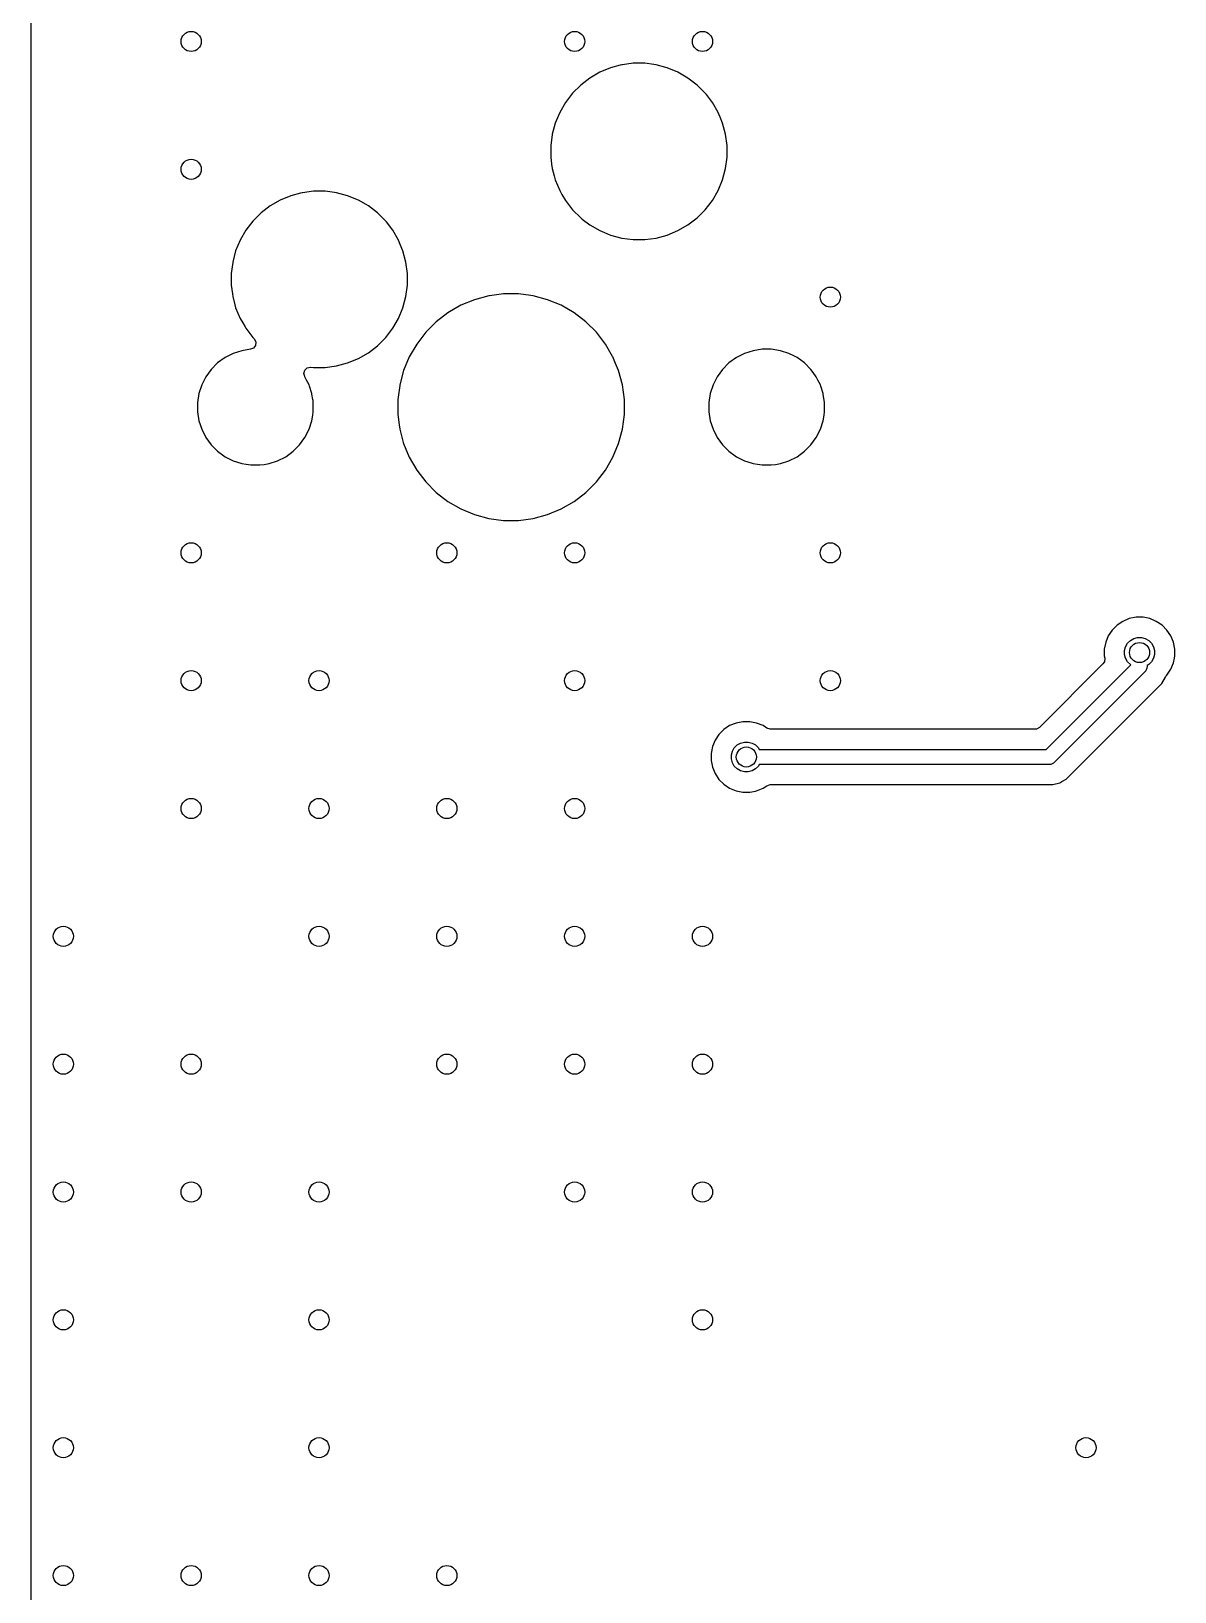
# Model space of a CAD drawing. Extents: x 2.6 to 14.2, y -9.4 to -3.8.
# Drawn here: x 2.558 to 3.453, y -8.243 to -7.022 of the extents above; entities that cross this region are included whole.
import ezdxf

# ---------------------------------------------------------------- set-up
doc = ezdxf.new("R2010")
doc.units = 0
doc.header["$MEASUREMENT"] = 0
doc.layers.add('BLACK', color=7, linetype='CONTINUOUS')

msp = doc.modelspace()

# ---------------------------------------------------------------- linework, layer by layer
at = {"layer": 'BLACK', "linetype": 'CONTINUOUS'}
for p, q in [((2.5581, -7.112), (2.5581, -6.9344)), ((3.0029, -7.0546), (2.9951, -7.0591)), ((3.0112, -7.0512), (3.0029, -7.0546)), ((3.0029, -7.0546), (3.0029, -7.0546)), ((3.0188, -7.0491), (3.0112, -7.0512)), ((3.02, -7.0488), (3.0188, -7.0491)), ((3.0205, -7.0487), (3.02, -7.0488)), ((3.0289, -7.0476), (3.0205, -7.0487)), ((3.038, -7.0476), (3.0289, -7.0476)), ((3.0289, -7.0476), (3.0289, -7.0476)), ((3.0452, -7.0486), (3.038, -7.0476)), ((3.038, -7.0476), (3.038, -7.0476)), ((3.0469, -7.0488), (3.0452, -7.0486)), ((3.0544, -7.0508), (3.0469, -7.0488)), ((3.0556, -7.0512), (3.0544, -7.0508)), ((3.064, -7.0546), (3.0556, -7.0512)), ((3.0718, -7.0591), (3.064, -7.0546)), ((3.064, -7.0546), (3.064, -7.0546)), ((2.9879, -7.0646), (2.9815, -7.071)), ((2.9951, -7.0591), (2.9879, -7.0646)), ((3.079, -7.0646), (3.0718, -7.0591)), ((3.0854, -7.071), (3.079, -7.0646)), ((3.079, -7.0646), (3.079, -7.0646)), ((2.976, -7.0782), (2.9715, -7.086)), ((2.9815, -7.071), (2.976, -7.0782)), ((3.0862, -7.0721), (3.0854, -7.071)), ((3.0854, -7.071), (3.0854, -7.071)), ((3.0854, -7.071), (3.0854, -7.071)), ((3.0909, -7.0782), (3.0862, -7.0721)), ((3.0954, -7.086), (3.0909, -7.0782)), ((3.0909, -7.0782), (3.0909, -7.0782)), ((3.0909, -7.0782), (3.0909, -7.0782)), ((2.9715, -7.086), (2.9687, -7.0927)), ((2.9715, -7.086), (2.9715, -7.086)), ((3.0969, -7.0896), (3.0954, -7.086)), ((3.0954, -7.086), (3.0954, -7.086)), ((3.0954, -7.086), (3.0954, -7.086)), ((3.0988, -7.0944), (3.0969, -7.0896)), ((2.9657, -7.1034), (2.9645, -7.112)), ((2.968, -7.0944), (2.9657, -7.1031)), ((2.9657, -7.1031), (2.9657, -7.1034)), ((2.9687, -7.0927), (2.968, -7.0944)), ((3.1012, -7.1031), (3.0988, -7.0944)), ((3.1024, -7.112), (3.1012, -7.1031)), ((2.5581, -7.313), (2.5581, -7.112)), ((2.9645, -7.112), (2.9645, -7.1211)), ((3.1024, -7.1123), (3.1024, -7.112)), ((3.1024, -7.1211), (3.1024, -7.1123)), ((2.9645, -7.1211), (2.9652, -7.1265)), ((2.9652, -7.1265), (2.9657, -7.13)), ((3.1012, -7.13), (3.1024, -7.1211)), ((2.9657, -7.13), (2.9672, -7.1355)), ((2.9672, -7.1355), (2.968, -7.1388)), ((2.968, -7.1388), (2.9715, -7.1471)), ((3.0954, -7.1471), (3.0988, -7.1388)), ((3.0988, -7.1388), (3.1012, -7.13)), ((2.7612, -7.1512), (2.7529, -7.1546)), ((2.7688, -7.1491), (2.7612, -7.1512)), ((2.77, -7.1488), (2.7688, -7.1491)), ((2.7704, -7.1488), (2.77, -7.1488)), ((2.7789, -7.1476), (2.7704, -7.1488)), ((2.788, -7.1476), (2.7789, -7.1476)), ((2.7789, -7.1476), (2.7789, -7.1476)), ((2.7954, -7.1486), (2.788, -7.1476)), ((2.788, -7.1476), (2.788, -7.1476)), ((2.7969, -7.1488), (2.7954, -7.1486)), ((2.8056, -7.1512), (2.7969, -7.1488)), ((2.814, -7.1546), (2.8056, -7.1512)), ((2.9715, -7.1471), (2.9715, -7.1471)), ((2.9715, -7.1471), (2.9732, -7.1501)), ((2.9732, -7.1501), (2.976, -7.1549)), ((3.0909, -7.1549), (3.0954, -7.1471)), ((2.7379, -7.1646), (2.7315, -7.171)), ((2.7451, -7.1591), (2.7379, -7.1646)), ((2.7529, -7.1546), (2.7451, -7.1591)), ((2.7529, -7.1546), (2.7529, -7.1546)), ((2.82, -7.1581), (2.814, -7.1546)), ((2.814, -7.1546), (2.814, -7.1546)), ((2.8218, -7.1591), (2.82, -7.1581)), ((2.829, -7.1646), (2.8218, -7.1591)), ((2.8354, -7.171), (2.829, -7.1646)), ((2.829, -7.1646), (2.829, -7.1646)), ((2.976, -7.1549), (2.976, -7.1549)), ((2.976, -7.1549), (2.9815, -7.1621)), ((2.9815, -7.1621), (2.9815, -7.1621)), ((2.9815, -7.1621), (2.9879, -7.1685)), ((3.079, -7.1685), (3.0854, -7.1621)), ((3.0854, -7.1621), (3.0909, -7.1549)), ((3.0854, -7.1621), (3.0854, -7.1621)), ((3.0854, -7.1621), (3.0854, -7.1621)), ((2.7315, -7.171), (2.726, -7.1782)), ((2.8359, -7.1717), (2.8354, -7.171)), ((2.8354, -7.171), (2.8354, -7.171)), ((2.8354, -7.171), (2.8354, -7.171)), ((2.8409, -7.1782), (2.8359, -7.1717)), ((2.9879, -7.1685), (2.9879, -7.1685)), ((2.9879, -7.1685), (2.9879, -7.1685)), ((2.9879, -7.1685), (2.9891, -7.1694)), ((2.9891, -7.1694), (2.9951, -7.174)), ((2.9951, -7.174), (2.9951, -7.174)), ((2.9951, -7.174), (2.9951, -7.174)), ((2.9951, -7.174), (3.0029, -7.1785)), ((3.064, -7.1785), (3.0718, -7.174)), ((3.0718, -7.174), (3.079, -7.1685)), ((3.079, -7.1685), (3.079, -7.1685)), ((3.079, -7.1685), (3.079, -7.1685)), ((2.7215, -7.186), (2.718, -7.1944)), ((2.726, -7.1782), (2.7215, -7.186)), ((2.7215, -7.186), (2.7215, -7.186)), ((2.8454, -7.186), (2.8409, -7.1782)), ((2.8409, -7.1782), (2.8409, -7.1782)), ((2.8409, -7.1782), (2.8409, -7.1782)), ((2.8467, -7.1892), (2.8454, -7.186)), ((2.8454, -7.186), (2.8454, -7.186)), ((2.8454, -7.186), (2.8454, -7.186)), ((2.8488, -7.1944), (2.8467, -7.1892)), ((3.0029, -7.1785), (3.0029, -7.1785)), ((3.0029, -7.1785), (3.0029, -7.1785)), ((3.0029, -7.1785), (3.0065, -7.18)), ((3.0065, -7.18), (3.0112, -7.182)), ((3.0112, -7.182), (3.02, -7.1843)), ((3.02, -7.1843), (3.0289, -7.1855)), ((3.0289, -7.1855), (3.0289, -7.1855)), ((3.0289, -7.1855), (3.038, -7.1855)), ((3.038, -7.1855), (3.0469, -7.1843)), ((3.038, -7.1855), (3.038, -7.1855)), ((3.0469, -7.1843), (3.0556, -7.182)), ((3.0556, -7.182), (3.064, -7.1785)), ((2.718, -7.1944), (2.7157, -7.2031)), ((2.718, -7.1944), (2.718, -7.1944)), ((2.8512, -7.2031), (2.8488, -7.1944)), ((2.7157, -7.2034), (2.7145, -7.212)), ((2.7145, -7.212), (2.7145, -7.2211)), ((2.7157, -7.2031), (2.7157, -7.2034)), ((2.8524, -7.212), (2.8512, -7.2031)), ((2.8524, -7.2211), (2.8524, -7.212)), ((2.7145, -7.2211), (2.7154, -7.2279)), ((2.8512, -7.23), (2.8524, -7.2211)), ((2.7154, -7.2279), (2.7157, -7.23)), ((2.7157, -7.23), (2.7174, -7.2364)), ((2.7174, -7.2364), (2.718, -7.2388)), ((2.718, -7.2388), (2.7215, -7.2471)), ((2.8454, -7.2471), (2.8488, -7.2388)), ((2.8488, -7.2388), (2.8512, -7.23)), ((2.8942, -7.2369), (2.8841, -7.2427)), ((2.9049, -7.2325), (2.8942, -7.2369)), ((2.8942, -7.2369), (2.8942, -7.2369)), ((2.9161, -7.2295), (2.9049, -7.2325)), ((2.9049, -7.2325), (2.9049, -7.2325)), ((2.9167, -7.2294), (2.9161, -7.2295)), ((2.9276, -7.2279), (2.9167, -7.2294)), ((2.9393, -7.2279), (2.9276, -7.2279)), ((2.9276, -7.2279), (2.9276, -7.2279)), ((2.9488, -7.2292), (2.9393, -7.2279)), ((2.9393, -7.2279), (2.9393, -7.2279)), ((2.9508, -7.2295), (2.9488, -7.2292)), ((2.962, -7.2325), (2.9508, -7.2295)), ((2.9727, -7.2369), (2.962, -7.2325)), ((2.962, -7.2325), (2.962, -7.2325)), ((2.962, -7.2325), (2.962, -7.2325)), ((2.9828, -7.2427), (2.9727, -7.2369)), ((2.9727, -7.2369), (2.9727, -7.2369)), ((2.7215, -7.2471), (2.7215, -7.2471)), ((2.7215, -7.2471), (2.7236, -7.2507)), ((2.7236, -7.2507), (2.7254, -7.2538)), ((2.8409, -7.2549), (2.8454, -7.2471)), ((2.8749, -7.2498), (2.8667, -7.258)), ((2.8841, -7.2427), (2.8749, -7.2498)), ((2.8749, -7.2498), (2.8749, -7.2498)), ((2.992, -7.2498), (2.9828, -7.2427)), ((3.0002, -7.258), (2.992, -7.2498)), ((2.992, -7.2498), (2.992, -7.2498)), ((2.7254, -7.2538), (2.726, -7.2549)), ((2.726, -7.2549), (2.7315, -7.2621)), ((2.7315, -7.2621), (2.7315, -7.2621)), ((2.7315, -7.2621), (2.7324, -7.263)), ((2.7324, -7.263), (2.7338, -7.2654)), ((2.829, -7.2685), (2.8354, -7.2621)), ((2.8354, -7.2621), (2.8409, -7.2549)), ((2.8354, -7.2621), (2.8354, -7.2621)), ((2.8354, -7.2621), (2.8354, -7.2621)), ((2.8667, -7.258), (2.8596, -7.2672)), ((2.8667, -7.258), (2.8667, -7.258)), ((3.0073, -7.2672), (3.0002, -7.258)), ((3.0002, -7.258), (3.0002, -7.258)), ((2.7161, -7.2746), (2.7097, -7.2778)), ((2.7228, -7.2724), (2.7161, -7.2746)), ((2.7161, -7.2746), (2.7161, -7.2746)), ((2.7297, -7.2713), (2.7228, -7.2724)), ((2.7319, -7.2704), (2.7297, -7.2713)), ((2.7336, -7.2682), (2.7319, -7.2704)), ((2.7338, -7.2654), (2.7336, -7.2682)), ((2.814, -7.2785), (2.8218, -7.274)), ((2.8218, -7.274), (2.829, -7.2685)), ((2.829, -7.2685), (2.829, -7.2685)), ((2.829, -7.2685), (2.829, -7.2685)), ((2.8596, -7.2672), (2.8538, -7.2773)), ((3.0129, -7.277), (3.0073, -7.2672)), ((3.1161, -7.2746), (3.1097, -7.2778)), ((3.1228, -7.2724), (3.1161, -7.2746)), ((3.1161, -7.2746), (3.1161, -7.2746)), ((3.1299, -7.2713), (3.1228, -7.2724)), ((3.137, -7.2713), (3.1299, -7.2713)), ((3.1299, -7.2713), (3.1299, -7.2713)), ((3.1441, -7.2724), (3.137, -7.2713)), ((3.137, -7.2713), (3.137, -7.2713)), ((3.1508, -7.2746), (3.1441, -7.2724)), ((3.1547, -7.2765), (3.1508, -7.2746)), ((3.1508, -7.2746), (3.1508, -7.2746)), ((2.6989, -7.287), (2.6947, -7.2928)), ((2.7039, -7.282), (2.6989, -7.287)), ((2.6989, -7.287), (2.6989, -7.287)), ((2.7097, -7.2778), (2.7039, -7.282)), ((2.7039, -7.282), (2.7039, -7.282)), ((2.7713, -7.2903), (2.772, -7.2876)), ((2.772, -7.2876), (2.7739, -7.2857)), ((2.7739, -7.2857), (2.7766, -7.2852)), ((2.7766, -7.2852), (2.7768, -7.2852)), ((2.7768, -7.2852), (2.7789, -7.2855)), ((2.7789, -7.2855), (2.7789, -7.2855)), ((2.7789, -7.2855), (2.788, -7.2855)), ((2.788, -7.2855), (2.7969, -7.2843)), ((2.788, -7.2855), (2.788, -7.2855)), ((2.7969, -7.2843), (2.8056, -7.282)), ((2.8056, -7.282), (2.814, -7.2785)), ((2.8538, -7.2773), (2.8494, -7.288)), ((2.8538, -7.2773), (2.8538, -7.2773)), ((3.0131, -7.2773), (3.0129, -7.277)), ((3.0152, -7.2823), (3.0131, -7.2773)), ((3.0174, -7.2878), (3.0152, -7.2823)), ((3.0175, -7.288), (3.0174, -7.2878)), ((3.0989, -7.287), (3.0947, -7.2928)), ((3.1039, -7.282), (3.0989, -7.287)), ((3.0989, -7.287), (3.0989, -7.287)), ((3.1097, -7.2778), (3.1039, -7.282)), ((3.1039, -7.282), (3.1039, -7.282)), ((3.1572, -7.2778), (3.1547, -7.2765)), ((3.163, -7.282), (3.1572, -7.2778)), ((3.1572, -7.2778), (3.1572, -7.2778)), ((3.1572, -7.2778), (3.1572, -7.2778)), ((3.168, -7.287), (3.163, -7.282)), ((3.163, -7.282), (3.163, -7.282)), ((3.1697, -7.2894), (3.168, -7.287)), ((3.168, -7.287), (3.168, -7.287)), ((2.6915, -7.2992), (2.6893, -7.3059)), ((2.6947, -7.2928), (2.6915, -7.2992)), ((2.6915, -7.2992), (2.6915, -7.2992)), ((2.7722, -7.2926), (2.7713, -7.2903)), ((2.7722, -7.2928), (2.7721, -7.2926)), ((2.7721, -7.2926), (2.7722, -7.2926)), ((2.7735, -7.2954), (2.7722, -7.2928)), ((2.7722, -7.2928), (2.7722, -7.2928)), ((2.7722, -7.2928), (2.7722, -7.2928)), ((2.7754, -7.2992), (2.7735, -7.2954)), ((2.7757, -7.3002), (2.7754, -7.2992)), ((2.7754, -7.2992), (2.7754, -7.2992)), ((2.8463, -7.2995), (2.8448, -7.3107)), ((2.8464, -7.2992), (2.8463, -7.2995)), ((2.8494, -7.288), (2.8464, -7.2992)), ((2.8494, -7.288), (2.8494, -7.288)), ((3.0205, -7.2992), (3.0175, -7.288)), ((3.0221, -7.3107), (3.0205, -7.2992)), ((3.0915, -7.2992), (3.0893, -7.3059)), ((3.0947, -7.2928), (3.0915, -7.2992)), ((3.0915, -7.2992), (3.0915, -7.2992)), ((3.1722, -7.2928), (3.1697, -7.2894)), ((3.1735, -7.2954), (3.1722, -7.2928)), ((3.1754, -7.2992), (3.1735, -7.2954)), ((3.1757, -7.3002), (3.1754, -7.2992)), ((3.1754, -7.2992), (3.1754, -7.2992)), ((2.6893, -7.3059), (2.6882, -7.313)), ((2.7776, -7.3059), (2.7757, -7.3002)), ((2.7777, -7.3063), (2.7776, -7.3059)), ((2.7784, -7.3107), (2.7777, -7.3063)), ((2.7785, -7.3113), (2.7784, -7.3107)), ((2.7787, -7.313), (2.7785, -7.3113)), ((2.8448, -7.3107), (2.8448, -7.3224)), ((3.0221, -7.313), (3.0221, -7.3107)), ((3.0893, -7.3059), (3.0882, -7.313)), ((3.1776, -7.3059), (3.1757, -7.3002)), ((3.1777, -7.3063), (3.1776, -7.3059)), ((3.1787, -7.313), (3.1777, -7.3063)), ((2.5581, -7.4304), (2.5581, -7.313)), ((2.6882, -7.313), (2.6882, -7.3201)), ((2.6882, -7.3201), (2.6893, -7.3272)), ((2.7776, -7.3272), (2.7783, -7.3229)), ((2.7783, -7.3229), (2.7787, -7.3201)), ((2.7787, -7.3201), (2.7787, -7.313)), ((2.8448, -7.3224), (2.8459, -7.3305)), ((3.0205, -7.3339), (3.0221, -7.3224)), ((3.0221, -7.3224), (3.0221, -7.313)), ((3.0882, -7.313), (3.0882, -7.3201)), ((3.0882, -7.3201), (3.0893, -7.3272)), ((3.1776, -7.3272), (3.1783, -7.3229)), ((3.1783, -7.3229), (3.1787, -7.3201)), ((3.1787, -7.3133), (3.1787, -7.313)), ((3.1787, -7.3201), (3.1787, -7.3133)), ((2.6893, -7.3272), (2.6915, -7.3339)), ((2.6915, -7.3339), (2.6915, -7.3339)), ((2.6915, -7.3339), (2.6947, -7.3403)), ((2.7722, -7.3403), (2.7754, -7.3339)), ((2.7754, -7.3339), (2.7776, -7.3272)), ((2.8459, -7.3305), (2.8464, -7.3339)), ((2.8464, -7.3339), (2.8491, -7.3442)), ((3.0175, -7.3451), (3.0205, -7.3339)), ((3.0893, -7.3272), (3.0915, -7.3339)), ((3.0915, -7.3339), (3.0915, -7.3339)), ((3.0915, -7.3339), (3.0947, -7.3403)), ((3.1722, -7.3403), (3.1754, -7.3339)), ((3.1754, -7.3339), (3.1776, -7.3272)), ((2.6947, -7.3403), (2.6989, -7.3461)), ((2.6989, -7.3461), (2.6989, -7.3461)), ((2.6989, -7.3461), (2.7039, -7.3511)), ((2.763, -7.3511), (2.768, -7.3461)), ((2.768, -7.3461), (2.7722, -7.3403)), ((2.8491, -7.3442), (2.8494, -7.3451)), ((2.8494, -7.3451), (2.8494, -7.3451)), ((2.8494, -7.3451), (2.8538, -7.3558)), ((3.0131, -7.3558), (3.0175, -7.3451)), ((3.0947, -7.3403), (3.0989, -7.3461)), ((3.0989, -7.3461), (3.0989, -7.3461)), ((3.0989, -7.3461), (3.1039, -7.3511)), ((3.163, -7.3511), (3.168, -7.3461)), ((3.168, -7.3461), (3.1722, -7.3403)), ((2.7039, -7.3511), (2.7039, -7.3511)), ((2.7039, -7.3511), (2.7088, -7.3546)), ((2.7088, -7.3546), (2.7097, -7.3553)), ((2.7097, -7.3553), (2.7139, -7.3574)), ((2.7139, -7.3574), (2.7161, -7.3585)), ((2.7161, -7.3585), (2.7161, -7.3585)), ((2.7161, -7.3585), (2.7187, -7.3594)), ((2.7187, -7.3594), (2.7228, -7.3607)), ((2.7228, -7.3607), (2.7261, -7.3612)), ((2.7404, -7.3613), (2.7441, -7.3607)), ((2.7441, -7.3607), (2.7508, -7.3585)), ((2.7508, -7.3585), (2.7572, -7.3553)), ((2.7572, -7.3553), (2.763, -7.3511)), ((2.8538, -7.3558), (2.8538, -7.3558)), ((2.8538, -7.3558), (2.8596, -7.3659)), ((3.0073, -7.3659), (3.0131, -7.3558)), ((3.1039, -7.3511), (3.1039, -7.3511)), ((3.1039, -7.3511), (3.1088, -7.3546)), ((3.1088, -7.3546), (3.1097, -7.3553)), ((3.1097, -7.3553), (3.1139, -7.3574)), ((3.1139, -7.3574), (3.1161, -7.3585)), ((3.1161, -7.3585), (3.1161, -7.3585)), ((3.1161, -7.3585), (3.1187, -7.3594)), ((3.1187, -7.3594), (3.1228, -7.3607)), ((3.1228, -7.3607), (3.1261, -7.3612)), ((3.1404, -7.3613), (3.1441, -7.3607)), ((3.1441, -7.3607), (3.1508, -7.3585)), ((3.1508, -7.3585), (3.1572, -7.3553)), ((3.1572, -7.3553), (3.163, -7.3511)), ((2.7261, -7.3612), (2.7299, -7.3618)), ((2.7299, -7.3618), (2.7299, -7.3618)), ((2.7299, -7.3618), (2.737, -7.3618)), ((2.737, -7.3618), (2.7404, -7.3613)), ((2.8596, -7.3659), (2.8667, -7.3751)), ((3.0002, -7.3751), (3.0073, -7.3659)), ((3.1261, -7.3612), (3.1299, -7.3618)), ((3.1299, -7.3618), (3.1299, -7.3618)), ((3.1299, -7.3618), (3.137, -7.3618)), ((3.137, -7.3618), (3.1404, -7.3613)), ((2.8667, -7.3751), (2.8667, -7.3751)), ((2.8667, -7.3751), (2.8749, -7.3833)), ((2.8749, -7.3833), (2.8749, -7.3833)), ((2.8749, -7.3833), (2.8841, -7.3904)), ((2.9828, -7.3904), (2.992, -7.3833)), ((2.992, -7.3833), (3.0002, -7.3751)), ((2.8841, -7.3904), (2.8942, -7.3962)), ((2.8942, -7.3962), (2.8942, -7.3962)), ((2.8942, -7.3962), (2.8942, -7.3962)), ((2.8942, -7.3962), (2.9049, -7.4006)), ((2.962, -7.4006), (2.9727, -7.3962)), ((2.9727, -7.3962), (2.9828, -7.3904)), ((2.9049, -7.4006), (2.9161, -7.4036)), ((2.9161, -7.4036), (2.9276, -7.4052)), ((2.9276, -7.4052), (2.9276, -7.4052)), ((2.9276, -7.4052), (2.9393, -7.4052)), ((2.9393, -7.4052), (2.9508, -7.4036)), ((2.9393, -7.4052), (2.9393, -7.4052)), ((2.9508, -7.4036), (2.962, -7.4006)), ((2.5581, -7.5929), (2.5581, -7.4304)), ((3.417, -7.482), (3.412, -7.4841)), ((3.4224, -7.4809), (3.417, -7.482)), ((3.417, -7.482), (3.417, -7.482)), ((3.4278, -7.4809), (3.4224, -7.4809)), ((3.4224, -7.4809), (3.4224, -7.4809)), ((3.4331, -7.482), (3.4278, -7.4809)), ((3.4278, -7.4809), (3.4278, -7.4809)), ((3.4381, -7.4841), (3.4331, -7.482)), ((3.4331, -7.482), (3.4331, -7.482)), ((3.4037, -7.4909), (3.4006, -7.4954)), ((3.4075, -7.4871), (3.4037, -7.4909)), ((3.4037, -7.4909), (3.4037, -7.4909)), ((3.412, -7.4841), (3.4075, -7.4871)), ((3.4075, -7.4871), (3.4075, -7.4871)), ((3.412, -7.4841), (3.412, -7.4841)), ((3.4381, -7.4841), (3.4381, -7.4841)), ((3.4427, -7.4871), (3.4381, -7.4841)), ((3.4465, -7.4909), (3.4427, -7.4871)), ((3.4427, -7.4871), (3.4427, -7.4871)), ((3.4495, -7.4954), (3.4465, -7.4909)), ((3.4465, -7.4909), (3.4465, -7.4909)), ((3.3986, -7.5005), (3.3975, -7.5058)), ((3.3975, -7.5058), (3.3975, -7.5112)), ((3.4006, -7.4954), (3.3986, -7.5005)), ((3.3986, -7.5005), (3.3986, -7.5005)), ((3.4006, -7.4954), (3.4006, -7.4954)), ((3.4134, -7.507), (3.4142, -7.504)), ((3.4134, -7.51), (3.4134, -7.507)), ((3.4142, -7.504), (3.4157, -7.5013)), ((3.4157, -7.5013), (3.4179, -7.4991)), ((3.4179, -7.4991), (3.4206, -7.4976)), ((3.4206, -7.4976), (3.4235, -7.4968)), ((3.4235, -7.4968), (3.4266, -7.4968)), ((3.4266, -7.4968), (3.4296, -7.4976)), ((3.4296, -7.4976), (3.4323, -7.4991)), ((3.4323, -7.4991), (3.4345, -7.5013)), ((3.4345, -7.5013), (3.436, -7.504)), ((3.436, -7.504), (3.4368, -7.507)), ((3.4368, -7.507), (3.4368, -7.51)), ((3.4516, -7.5005), (3.4495, -7.4954)), ((3.4495, -7.4954), (3.4495, -7.4954)), ((3.4527, -7.5058), (3.4516, -7.5005)), ((3.4516, -7.5005), (3.4516, -7.5005)), ((3.4516, -7.5005), (3.4516, -7.5005)), ((3.4516, -7.5005), (3.4516, -7.5005)), ((3.4527, -7.5112), (3.4527, -7.5058)), ((3.3965, -7.5174), (3.3469, -7.5671)), ((3.352, -7.5843), (3.4182, -7.518)), ((3.3976, -7.5158), (3.3965, -7.5174)), ((3.3975, -7.5112), (3.3979, -7.513)), ((3.3979, -7.513), (3.3976, -7.5158)), ((3.4142, -7.513), (3.4134, -7.51)), ((3.4157, -7.5157), (3.4142, -7.513)), ((3.4179, -7.5179), (3.4157, -7.5157)), ((3.4182, -7.518), (3.4179, -7.5179)), ((3.431, -7.5195), (3.4309, -7.5207)), ((3.4323, -7.5179), (3.431, -7.5186)), ((3.431, -7.5186), (3.431, -7.5195)), ((3.4345, -7.5157), (3.4323, -7.5179)), ((3.436, -7.513), (3.4345, -7.5157)), ((3.4368, -7.51), (3.436, -7.513)), ((3.4495, -7.5216), (3.4516, -7.5165)), ((3.4516, -7.5165), (3.4524, -7.5128)), ((3.4524, -7.5128), (3.4527, -7.5112)), ((3.4293, -7.5237), (3.3586, -7.5943)), ((3.43, -7.5228), (3.4293, -7.5237)), ((3.4309, -7.5207), (3.43, -7.5228)), ((3.4424, -7.5328), (3.4453, -7.5279)), ((3.4453, -7.5278), (3.4457, -7.527)), ((3.4453, -7.5279), (3.4453, -7.5278)), ((3.4453, -7.5279), (3.4453, -7.5279)), ((3.4457, -7.527), (3.446, -7.5266)), ((3.446, -7.5266), (3.4465, -7.5261)), ((3.4465, -7.5261), (3.4495, -7.5216)), ((3.3677, -7.6075), (3.4424, -7.5328)), ((3.1044, -7.5657), (3.0999, -7.5688)), ((3.1095, -7.5637), (3.1044, -7.5657)), ((3.1044, -7.5657), (3.1044, -7.5657)), ((3.1148, -7.5626), (3.1095, -7.5637)), ((3.1095, -7.5637), (3.1095, -7.5637)), ((3.1202, -7.5626), (3.1148, -7.5626)), ((3.1148, -7.5626), (3.1148, -7.5626)), ((3.1255, -7.5637), (3.1202, -7.5626)), ((3.1202, -7.5626), (3.1202, -7.5626)), ((3.1306, -7.5657), (3.1255, -7.5637)), ((3.1255, -7.5637), (3.1255, -7.5637)), ((3.1335, -7.5677), (3.1306, -7.5657)), ((3.1306, -7.5657), (3.1306, -7.5657)), ((3.1362, -7.5685), (3.1335, -7.5677)), ((3.1335, -7.5677), (3.1335, -7.5677)), ((3.3434, -7.5685), (3.1362, -7.5685)), ((3.3445, -7.5684), (3.3434, -7.5685)), ((3.3469, -7.5671), (3.3445, -7.5684)), ((3.0931, -7.5771), (3.091, -7.5821)), ((3.0961, -7.5726), (3.0931, -7.5771)), ((3.0931, -7.5771), (3.0931, -7.5771)), ((3.0999, -7.5688), (3.0961, -7.5726)), ((3.0961, -7.5726), (3.0961, -7.5726)), ((3.0999, -7.5688), (3.0999, -7.5688)), ((3.1103, -7.5808), (3.113, -7.5793)), ((3.113, -7.5793), (3.116, -7.5785)), ((3.116, -7.5785), (3.119, -7.5785)), ((3.119, -7.5785), (3.122, -7.5793)), ((3.122, -7.5793), (3.1247, -7.5808)), ((2.5581, -7.7227), (2.5581, -7.5929)), ((3.091, -7.5821), (3.0899, -7.5875)), ((3.0899, -7.5875), (3.0899, -7.5875)), ((3.0899, -7.5875), (3.0899, -7.5929)), ((3.0899, -7.5929), (3.0899, -7.5929)), ((3.0899, -7.5929), (3.0899, -7.5929)), ((3.0899, -7.5929), (3.091, -7.5982)), ((3.091, -7.5821), (3.091, -7.5821)), ((3.1058, -7.5886), (3.1066, -7.5857)), ((3.1058, -7.5917), (3.1058, -7.5886)), ((3.1066, -7.5947), (3.1058, -7.5917)), ((3.1066, -7.5857), (3.1081, -7.583)), ((3.1081, -7.583), (3.1103, -7.5808)), ((3.1247, -7.5808), (3.1269, -7.583)), ((3.1269, -7.583), (3.1276, -7.5843)), ((3.1276, -7.5843), (3.352, -7.5843)), ((3.091, -7.5982), (3.091, -7.5982)), ((3.091, -7.5982), (3.0931, -7.6032)), ((3.0931, -7.6032), (3.0931, -7.6032)), ((3.0931, -7.6032), (3.0961, -7.6078)), ((3.1081, -7.5974), (3.1066, -7.5947)), ((3.1103, -7.5995), (3.1081, -7.5974)), ((3.113, -7.6011), (3.1103, -7.5995)), ((3.116, -7.6019), (3.113, -7.6011)), ((3.119, -7.6019), (3.116, -7.6019)), ((3.122, -7.6011), (3.119, -7.6019)), ((3.1247, -7.5995), (3.122, -7.6011)), ((3.1269, -7.5974), (3.1247, -7.5995)), ((3.1276, -7.5961), (3.1269, -7.5974)), ((3.3544, -7.5961), (3.1276, -7.5961)), ((3.3556, -7.596), (3.3544, -7.5961)), ((3.3568, -7.5955), (3.3556, -7.596)), ((3.3577, -7.5951), (3.3568, -7.5955)), ((3.3586, -7.5943), (3.3577, -7.5951)), ((3.0961, -7.6078), (3.0961, -7.6078)), ((3.0961, -7.6078), (3.0999, -7.6116)), ((3.0999, -7.6116), (3.0999, -7.6116)), ((3.0999, -7.6116), (3.1044, -7.6146)), ((3.1044, -7.6146), (3.1044, -7.6146)), ((3.1044, -7.6146), (3.1095, -7.6167)), ((3.1095, -7.6167), (3.1095, -7.6167)), ((3.1095, -7.6167), (3.1095, -7.6167)), ((3.1095, -7.6167), (3.1095, -7.6167)), ((3.1095, -7.6167), (3.1148, -7.6178)), ((3.1202, -7.6178), (3.1247, -7.6169)), ((3.1247, -7.6169), (3.1255, -7.6167)), ((3.1255, -7.6167), (3.1306, -7.6146)), ((3.1306, -7.6146), (3.1335, -7.6127)), ((3.1335, -7.6127), (3.1361, -7.6118)), ((3.1361, -7.6118), (3.1362, -7.6118)), ((3.1362, -7.6118), (3.3573, -7.6118)), ((3.3573, -7.6118), (3.3628, -7.6104)), ((3.3573, -7.6118), (3.3573, -7.6118)), ((3.3573, -7.6118), (3.3573, -7.6118)), ((3.3628, -7.6104), (3.3643, -7.6095)), ((3.3643, -7.6095), (3.3677, -7.6075)), ((3.1148, -7.6178), (3.1148, -7.6178)), ((3.1148, -7.6178), (3.1202, -7.6178)), ((2.5581, -8.3038), (2.5581, -7.7227))]:
    msp.add_line(p, q, dxfattribs=at)
at = {"layer": 'BLACK'}
for centre in [(2.6832, -7.0305), (2.9832, -7.0305), (3.0832, -7.0305), (2.6832, -7.1305), (3.1832, -7.2305), (2.6832, -7.4305), (2.8832, -7.4305), (2.9832, -7.4305), (3.1832, -7.4305), (3.4251, -7.5085), (2.6832, -7.5305), (2.7832, -7.5305), (2.9832, -7.5305), (3.1832, -7.5305), (3.1175, -7.5902), (2.6832, -7.6305), (2.7832, -7.6305), (2.8832, -7.6305), (2.9832, -7.6305), (2.5832, -7.7305), (2.7832, -7.7305), (2.8832, -7.7305), (2.9832, -7.7305), (3.0832, -7.7305), (2.5832, -7.8305), (2.6832, -7.8305), (2.8832, -7.8305), (2.9832, -7.8305), (3.0832, -7.8305), (2.5832, -7.9305), (2.6832, -7.9305), (2.7832, -7.9305), (2.9832, -7.9305), (3.0832, -7.9305), (2.5832, -8.0305), (2.7832, -8.0305), (3.0832, -8.0305), (2.5832, -8.1305), (2.7832, -8.1305), (3.3832, -8.1305), (2.5832, -8.2305), (2.6832, -8.2305), (2.7832, -8.2305), (2.8832, -8.2305)]:
    msp.add_circle(centre, 0.00787, dxfattribs=at)

doc.saveas('drawing.dxf')
